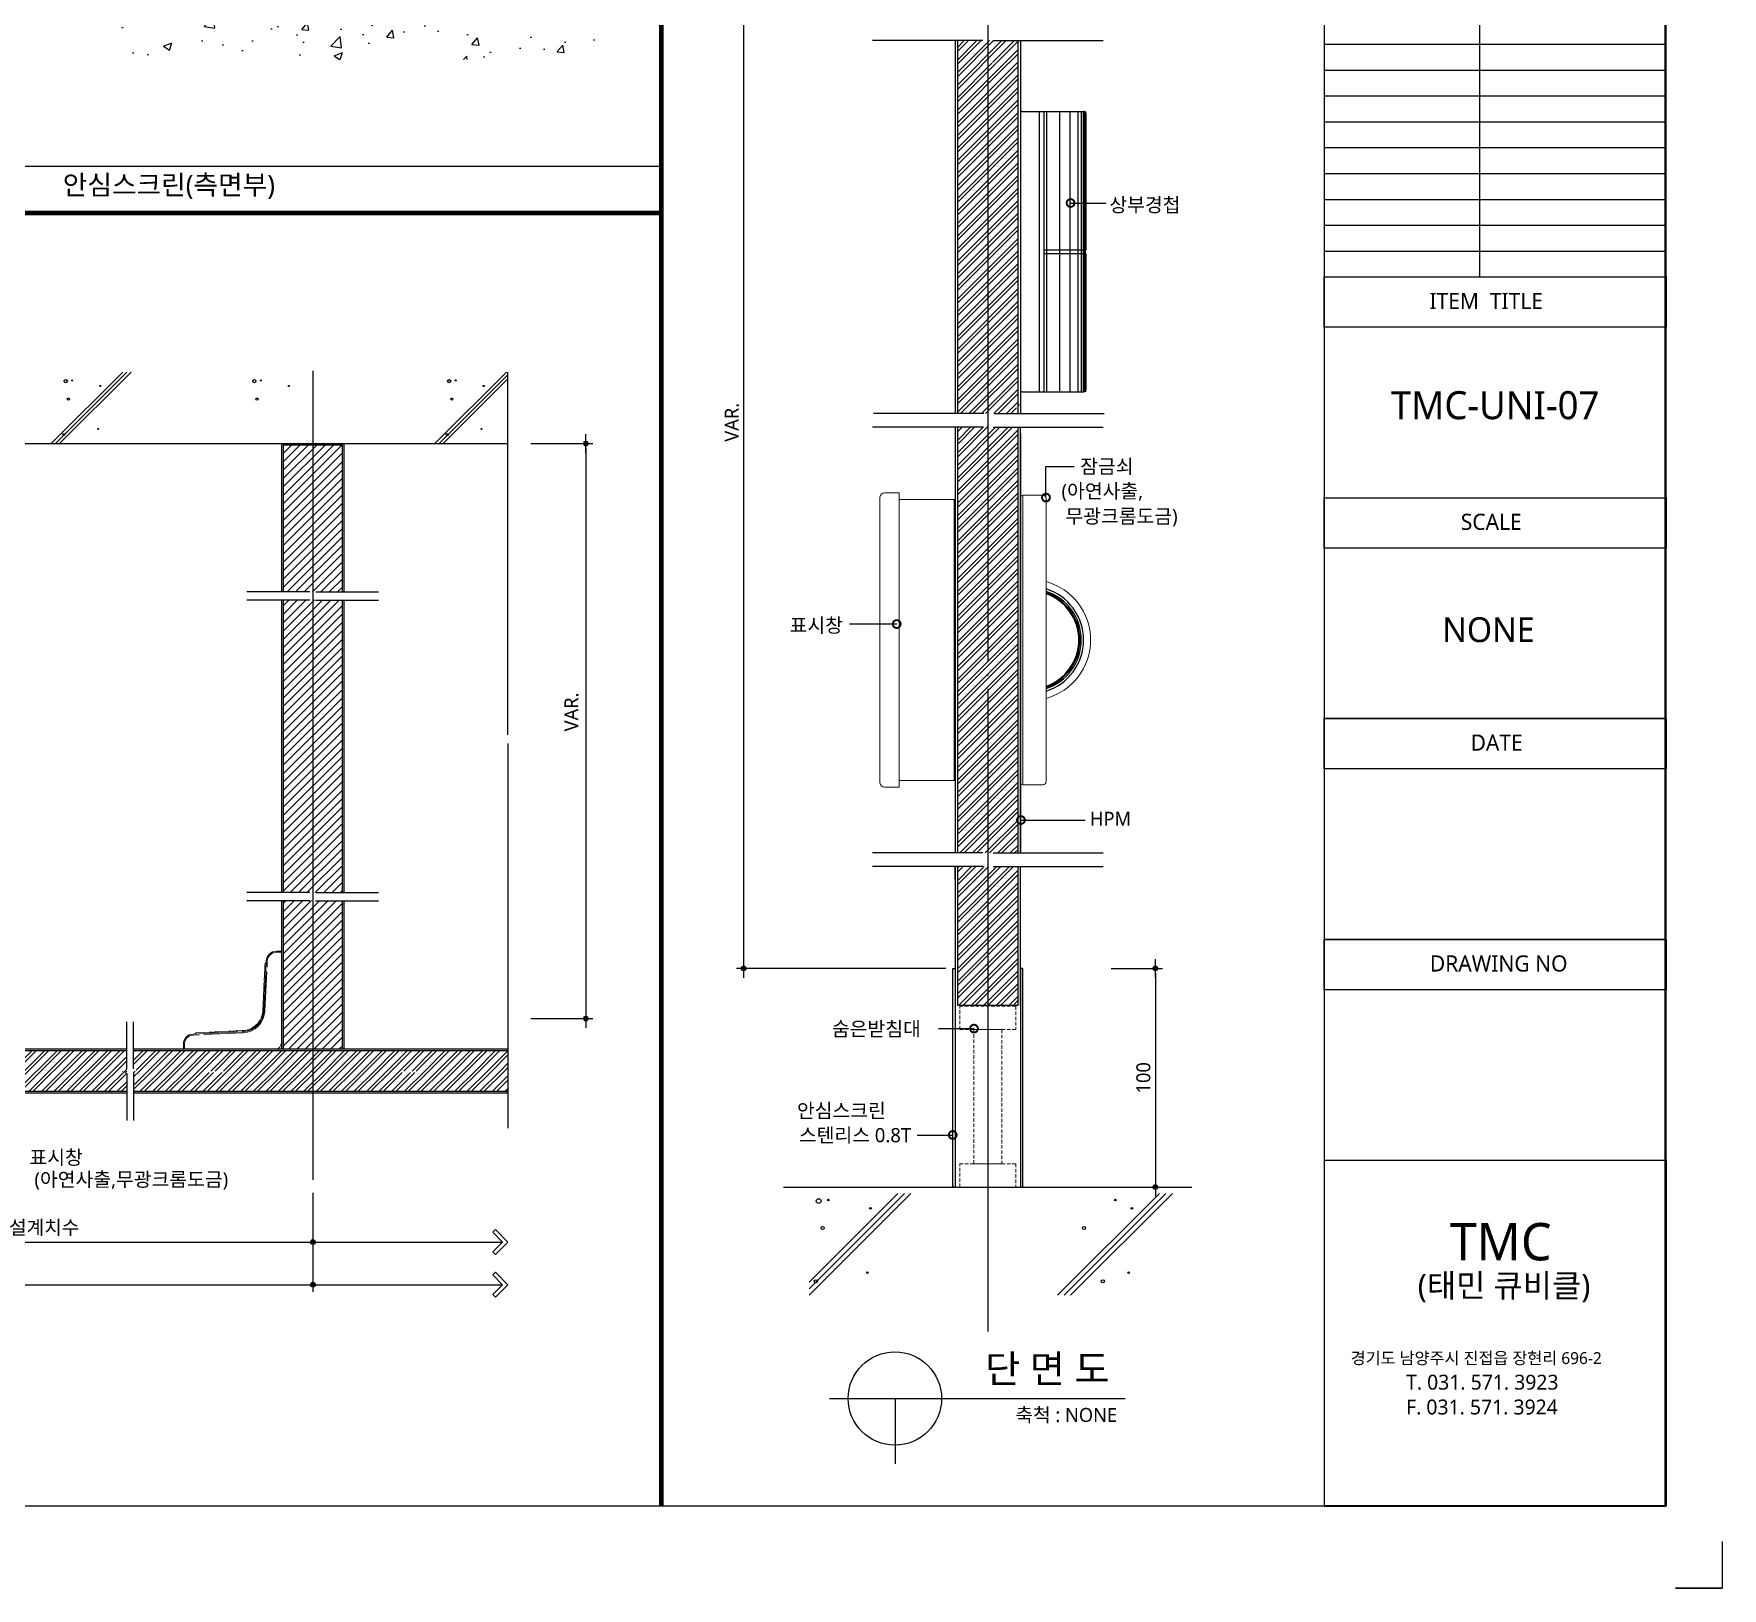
# Model space of a CAD drawing. Extents: x -255 to 8105, y -176 to 5714.
# Drawn here: x 4489 to 8105, y -176 to 3153 of the extents above; entities that cross this region are included whole.
import ezdxf
from ezdxf.enums import TextEntityAlignment as Align

# ---------------------------------------------------------------- set-up
doc = ezdxf.new("R2010")
doc.units = 0
doc.header["$LTSCALE"] = 30
doc.linetypes.add('CEN', pattern=[62, 60, -1, 0, -1])
doc.linetypes.add('HIDDEN', pattern=[0.375, 0.25, -0.125])
doc.layers.get('0').update_dxf_attribs({"linetype": 'CONTINUOUS'})
doc.layers.get('DEFPOINTS').update_dxf_attribs({"linetype": 'CONTINUOUS'})
for name, color, linetype in [('C', 2, 'CONTINUOUS'), ('curior-0Line', 252, 'CONTINUOUS'), ('DIM', 7, 'CONTINUOUS'), ('HAT', 8, 'CONTINUOUS'), ('HID', 9, 'HIDDEN'), ('TIT', 3, 'CONTINUOUS'), ('경첩', 4, 'CONTINUOUS'), ('문자', 3, 'CONTINUOUS'), ('부자재', 4, 'CONTINUOUS'), ('잠금쇠(회전형)', 4, 'CONTINUOUS'), ('중심선', 1, 'CEN'), ('치수', 1, 'CONTINUOUS'), ('판넬', 2, 'CONTINUOUS'), ('해치', 8, 'CONTINUOUS')]:
    doc.layers.add(name, color=color, linetype=linetype)
doc.styles.add('돋움', font='malgun.ttf')
doc.dimstyles.new('10', dxfattribs={"dimscale": 10, "dimtxt": 3, "dimasz": 1, "dimexe": 1.5, "dimexo": 2, "dimgap": 1, "dimtad": 1, "dimdec": 0, "dimlunit": 6, "dimtxsty": '돋움', "dimblk": 'DIMDOT', "dimcen": -1, "dimdle": 1.5, "dimclrt": 3, "dimazin": 3, "dimtfac": 1, "dimtdec": 0, "dimtix": 1, "dimtmove": 2, "dimatfit": 3, "dimldrblk": 'DIMDOT', "dimarcsym": 0})
pattern_1 = [(45, (-222504.132, -190852.349), (-13.4703842, 13.4703842), []), (45, (-222495.151, -190852.349), (-13.4703842, 13.4703842), [])]

# ---------------------------------------------------------------- blocks, each defined once
blk = doc.blocks.new('DIMDOT')
at = {"linetype": 'Continuous'}
blk.add_line((-2, 0), (2, 0), dxfattribs=at)
for radius in [0.5, 0.25]:
    blk.add_circle((0, 0), radius, dxfattribs=at)
blk = doc.blocks.new('*D565')
at = {"layer": 'DEFPOINTS', "color": 0}
for p in [(7967.1, 930), (12721, 930), (12721, 712.8)]:
    blk.add_point(p, dxfattribs=at)
at = {"layer": 'DIM', "color": 0, "lineweight": -2, "ltscale": 10}
for p, q in [((7967.1, 910), (7967.1, 697.8)), ((12721, 910), (12721, 697.8)), ((7977.1, 712.8), (12711, 712.8))]:
    blk.add_line(p, q, dxfattribs=at)
at = {"layer": 'DIM', "color": 0, "lineweight": -2, "xscale": 10, "yscale": 10, "zscale": 10, "rotation": 180}
blk.add_blockref('DIMDOT', (7967.1, 712.8), dxfattribs=at)
at = {"layer": 'DIM', "color": 0, "lineweight": -2, "xscale": 10, "yscale": 10, "zscale": 10}
blk.add_blockref('DIMDOT', (12721, 712.8), dxfattribs=at)
at = {"layer": 'DIM', "color": 3, "insert": (10344, 742.5), "char_height": 30, "attachment_point": 5, "style": '돋움'}
blk.add_mtext('설계치수', dxfattribs=at)
blk = doc.blocks.new('*D566')
at = {"layer": 'DEFPOINTS', "color": 0}
for p in [(11570.1, 930), (12721, 930), (12721, 804.3)]:
    blk.add_point(p, dxfattribs=at)
at = {"layer": 'DIM', "color": 0, "lineweight": -2, "ltscale": 10}
for p, q in [((11570.1, 910), (11570.1, 789.3)), ((12721, 910), (12721, 789.3)), ((11580.1, 804.3), (12711, 804.3))]:
    blk.add_line(p, q, dxfattribs=at)
at = {"layer": 'DIM', "color": 0, "lineweight": -2, "xscale": 10, "yscale": 10, "zscale": 10, "rotation": 180}
blk.add_blockref('DIMDOT', (11570.1, 804.3), dxfattribs=at)
at = {"layer": 'DIM', "color": 0, "lineweight": -2, "xscale": 10, "yscale": 10, "zscale": 10}
blk.add_blockref('DIMDOT', (12721, 804.3), dxfattribs=at)
at = {"layer": 'DIM', "color": 3, "insert": (12145.5, 833.9), "char_height": 30, "attachment_point": 5, "style": '돋움'}
blk.add_mtext('설계치수', dxfattribs=at)
blk = doc.blocks.new('*D568')
at = {"layer": 'DEFPOINTS', "color": 0}
for p in [(13167.8, 2514.2), (13167.8, 1282.8), (13305.6, 1282.8)]:
    blk.add_point(p, dxfattribs=at)
at = {"layer": 'DIM', "color": 0, "lineweight": -2, "ltscale": 10}
for p, q in [((13187.8, 2514.2), (13320.6, 2514.2)), ((13305.6, 2504.2), (13305.6, 1292.8)), ((13187.8, 1282.8), (13320.6, 1282.8))]:
    blk.add_line(p, q, dxfattribs=at)
at = {"layer": 'DIM', "color": 0, "lineweight": -2, "xscale": 10, "yscale": 10, "zscale": 10}
for p, rotation in [((13305.6, 2514.2), 90), ((13305.6, 1282.8), 270)]:
    blk.add_blockref('DIMDOT', p, dxfattribs=dict(at, rotation=rotation))
at = {"layer": 'DIM', "color": 3, "insert": (13274.8, 1939.4), "char_height": 30, "attachment_point": 5, "rotation": 90, "style": '돋움'}
blk.add_mtext('VAR.', dxfattribs=at)
blk = doc.blocks.new('A$C06B31977')
for p, q in [((1.26, 11.06), (1.26, 21.17)), ((1.26, 10.11), (1.26, 0))]:
    blk.add_line(p, q)
blk = doc.blocks.new('A$C13EB2441')
for p, q in [((0.84, 7.37), (0.84, 14.11)), ((0.84, 6.74), (0.84, 0))]:
    blk.add_line(p, q)
blk = doc.blocks.new('*D577')
at = {"layer": 'DEFPOINTS', "color": 0}
for p in [(14096.3, 3729.1), (13643.4, 1390.1), (14096.3, 1390.1)]:
    blk.add_point(p, dxfattribs=at)
at = {"layer": 'DIM', "color": 0, "lineweight": -2, "ltscale": 10}
for p, q in [((14076.3, 3729.1), (13628.4, 3729.1)), ((13643.4, 3719.1), (13643.4, 1400.1)), ((14076.3, 1390.1), (13628.4, 1390.1))]:
    blk.add_line(p, q, dxfattribs=at)
at = {"layer": 'DIM', "color": 0, "lineweight": -2, "xscale": 10, "yscale": 10, "zscale": 10}
for p, rotation in [((13643.4, 3729.1), 90), ((13643.4, 1390.1), 270)]:
    blk.add_blockref('DIMDOT', p, dxfattribs=dict(at, rotation=rotation))
at = {"layer": 'DIM', "color": 3, "insert": (13618.2, 2559.6), "char_height": 30, "attachment_point": 5, "rotation": 90, "style": '돋움'}
blk.add_mtext('VAR.', dxfattribs=at)
blk = doc.blocks.new('_DOTSMALL')
at = {"color": 0, "linetype": 'ByBlock', "const_width": 0.5}
blk.add_lwpolyline([(-0.0625, 0, 1), (0.0625, 0, 1)], format="xyb", close=True, dxfattribs=at)
blk = doc.blocks.new('A$C63EC304E')
at = {"layer": '치수', "color": 1, "xscale": 2.5, "yscale": 2.5, "zscale": 2.5, "rotation": 234.3098741996962}
blk.add_blockref('_DOTSMALL', (0.31, 0.31), dxfattribs=at)
blk = doc.blocks.new('A$C2BC9653E')
at = {"layer": '치수', "xscale": 0.3333333333333333, "yscale": 0.3333333333333333, "zscale": 0.3333333333333333}
blk.add_blockref('A$C63EC304E', (0, 0), dxfattribs=at)
blk = doc.blocks.new('A$C7FC71301')
at = {"layer": '치수', "rotation": 180}
blk.add_blockref('A$C2BC9653E', (0.208, 0.208), dxfattribs=at)
blk = doc.blocks.new('A$C4A20372B')
at = {"layer": '치수'}
blk.add_blockref('A$C7FC71301', (0, 0), dxfattribs=at)
blk = doc.blocks.new('A$C566469F5')
at = {"layer": '치수'}
blk.add_blockref('A$C4A20372B', (0, 0), dxfattribs=at)
blk = doc.blocks.new('A$C7E317CD4')
at = {"layer": '해치', "xscale": 2, "yscale": 2, "zscale": 2}
blk.add_blockref('A$C566469F5', (0, 0), dxfattribs=at)
blk = doc.blocks.new('A$C601D7F27')
at = {"layer": '치수'}
blk.add_blockref('A$C7E317CD4', (0, 0), dxfattribs=at)
blk = doc.blocks.new('A$C38802C08')
at = {"layer": '치수'}
blk.add_blockref('A$C601D7F27', (0, 0), dxfattribs=at)
blk = doc.blocks.new('*D578')
at = {"layer": 'DEFPOINTS', "color": 0}
for p in [(14410.9, 1390.2), (14410.9, 921.9), (14525.3, 921.9)]:
    blk.add_point(p, dxfattribs=at)
at = {"layer": 'DIM', "color": 0, "lineweight": -2, "ltscale": 10}
for p, q in [((14430.9, 1390.2), (14540.3, 1390.2)), ((14525.3, 1380.2), (14525.3, 931.9)), ((14430.9, 921.9), (14540.3, 921.9))]:
    blk.add_line(p, q, dxfattribs=at)
at = {"layer": 'DIM', "color": 0, "lineweight": -2, "xscale": 10, "yscale": 10, "zscale": 10}
for p, rotation in [((14525.3, 1390.2), 90), ((14525.3, 921.9), 270)]:
    blk.add_blockref('DIMDOT', p, dxfattribs=dict(at, rotation=rotation))
at = {"layer": 'DIM', "color": 3, "insert": (14499.7, 1156), "char_height": 30, "attachment_point": 5, "rotation": 90, "style": '돋움'}
blk.add_mtext('100', dxfattribs=at)
blk = doc.blocks.new('UNI-07', base_point=(7634, 239))
at = {"layer": 'HAT'}
h = blk.add_hatch(dxfattribs=at)
h.set_pattern_fill('ANSI32', color=256, scale=2, style=0)
h.set_pattern_definition([(45, (-57131.298, -12170.398), (-13.470384, 13.470384), []), (45, (-57122.318, -12170.398), (-13.470384, 13.470384), [])])
edge = h.paths.add_edge_path()
edge.add_line((14231.3, 3328.4), (14171.9, 3328.4))
edge.add_arc((14169.8, 3328.4), 2.08, -54.3099, 0, ccw=False)
edge.add_arc((14169.8, 3328.4), 2.08, 125.6901, 305.6901, ccw=False)
edge.add_arc((14169.8, 3328.4), 2.08, 0, 125.6901, ccw=False)
edge.add_line((14171.9, 3328.4), (14231.3, 3328.4))
edge.add_line((14231.3, 3328.4), (14231.3, 3377.1))
edge.add_line((14231.3, 3377.1), (14221, 3377.1))
edge.add_spline(control_points=[(14218.2, 3369.3), (14219.1, 3371.9), (14220.1, 3374.6), (14221, 3377.1)], knot_values=[0, 0, 0, 0, 0.152076, 0.152076, 0.152076, 0.152076], degree=3, periodic=0)
edge.add_line((14221, 3377.1), (14166.3, 3377.1))
edge.add_line((14166.3, 3377.1), (14166.3, 2578.6))
edge.add_line((14166.3, 2578.6), (14223, 2578.6))
edge.add_spline(control_points=[(14223, 2578.6), (14226.2, 2587.3), (14229.2, 2595.2), (14231.3, 2599)], knot_values=[0.152076, 0.152076, 0.152076, 0.152076, 0.673721, 0.673721, 0.673721, 0.673721], degree=3, periodic=0)
edge.add_spline(control_points=[(14233.7, 2578.6), (14234.2, 2588.6), (14235.3, 2603.9), (14232.4, 2601), (14231.3, 2599)], knot_values=[0.673721, 0.673721, 0.673721, 0.673721, 1.332503, 1.60798, 1.60798, 1.60798, 1.60798], degree=3, periodic=0)
edge.add_line((14231.3, 2599), (14231.3, 3328.4))
h.paths.add_polyline_path([(14166.3, 3377.1), (14101.3, 3377.1), (14101.3, 2578.6), (14166.3, 2578.6)])
h = blk.add_hatch(dxfattribs=at)
h.set_pattern_fill('ANSI32', color=256, scale=2, style=0)
h.set_pattern_definition([(45, (-686.345, -7000), (-13.470384, 13.470384), []), (45, (-677.364, -7000), (-13.470384, 13.470384), [])])
h.paths.add_polyline_path([(14231.3, 2549.6), (14177.9, 2549.6), (14166.3, 2549.6), (14166.3, 1637.5), (14231.3, 1637.5)])
h.paths.add_polyline_path([(14155.7, 2549.6), (14101.3, 2549.6), (14101.3, 1637.5), (14166.3, 1637.5), (14166.3, 2549.6)])
h.paths.add_polyline_path([(14231.3, 1608.5), (14177.9, 1608.5), (14166.3, 1608.5), (14166.3, 1311.7), (14231.3, 1311.7)])
h.paths.add_polyline_path([(14155.7, 1608.5), (14101.3, 1608.5), (14101.3, 1311.7), (14166.3, 1311.7), (14166.3, 1608.5)])
h = blk.add_hatch(dxfattribs=at)
h.set_pattern_fill('ANSI32', color=256, scale=2, style=0)
h.set_pattern_definition([(45, (11927.938, 1170.477), (-13.4704, 13.4704), []), (45, (11936.918, 1170.477), (-13.4704, 13.4704), [])])
h.paths.add_polyline_path([(12322.4, 1213.8), (11573.4, 1213.8), (11573.4, 1167.1), (11533.4, 1167.1), (11533.4, 1127.1), (12322.4, 1127.1)])
h = blk.add_hatch(dxfattribs=at)
h.set_pattern_fill('ANSI32', color=256, scale=2, style=0)
h.set_pattern_definition(pattern_1)
h.paths.add_polyline_path([(13138.7, 1170.5), (13138.7, 1213.8), (12948.9, 1213.8), (12948.9, 1170.5)])
h.paths.add_polyline_path([(12948.9, 1213.8), (12907.4, 1213.8), (12907.4, 1170.5), (12948.9, 1170.5)])
h.paths.add_polyline_path([(12907.4, 1170.5), (12907.4, 1213.8), (12721, 1213.8), (12721, 1170.5)])
h.paths.add_polyline_path([(12534.6, 1213.8), (12534.6, 1170.5), (12721, 1170.5), (12721, 1213.8)])
h.paths.add_polyline_path([(12534.6, 1213.8), (12493.1, 1213.8), (12493.1, 1170.5), (12534.6, 1170.5)])
edge = h.paths.add_edge_path()
edge.add_line((12337.1, 1213.8), (12337.1, 1175))
edge.add_spline(control_points=[(12337.1, 1175), (12341.9, 1173), (12345.2, 1171.3), (12344.9, 1170.5)], knot_values=[3.353086, 3.353086, 3.353086, 3.353086, 4.456955, 4.456955, 4.456955, 4.456955], degree=3, periodic=0)
edge.add_line((12344.9, 1170.5), (12493.1, 1170.5))
edge.add_line((12493.1, 1170.5), (12493.1, 1213.8))
edge.add_line((12493.1, 1213.8), (12337.1, 1213.8))
h = blk.add_hatch(dxfattribs=at)
h.set_pattern_fill('ANSI32', color=256, scale=2, style=0)
h.set_pattern_definition(pattern_1)
edge = h.paths.add_edge_path()
edge.add_line((12721, 1170.5), (12534.6, 1170.5))
edge.add_line((12534.6, 1170.5), (12534.6, 1167))
edge.add_line((12534.6, 1167), (12493.1, 1167))
edge.add_line((12493.1, 1167), (12493.1, 1170.5))
edge.add_line((12493.1, 1170.5), (12345, 1170.5))
edge.add_spline(control_points=[(12344.9, 1170.5), (12344.8, 1170.3), (12343.3, 1169.4), (12334.3, 1170.3), (12330.2, 1170.3)], knot_values=[1.84627, 1.84627, 1.84627, 1.84627, 2.110343, 3.353086, 3.353086, 3.353086, 3.353086], degree=3, periodic=0)
edge.add_spline(control_points=[(12330.3, 1170.5), (12330.2, 1170.3), (12328.3, 1169.1), (12305.2, 1172), (12316.7, 1167.5), (12322.4, 1165.4)], knot_values=[0.228113, 0.228113, 0.228113, 0.228113, 0.492187, 2.157402, 3.353086, 3.353086, 3.353086, 3.353086], degree=3, periodic=0)
edge.add_spline(control_points=[(12327.3, 1169.9), (12327.3, 1169.1), (12331.8, 1167.4), (12337.1, 1165.4)], knot_values=[0.228113, 0.228113, 0.228113, 0.228113, 1.327347, 1.327347, 1.327347, 1.327347], degree=3, periodic=0)
edge.add_spline(control_points=[(12340.4, 1164.2), (12339.3, 1164.6), (12338.2, 1165), (12337.1, 1165.4)], knot_values=[0, 0, 0, 0, 0.228113, 0.228113, 0.228113, 0.228113], degree=3, periodic=0)
edge.add_line((12337.1, 1165.4), (12337.1, 1127.1))
edge.add_line((12337.1, 1127.1), (12721, 1127.1))
edge.add_line((12721, 1127.1), (12721, 1170.5))
h.paths.add_polyline_path([(13138.7, 1170.5), (12948.9, 1170.5), (12948.9, 1167), (12907.4, 1167), (12907.4, 1170.5), (12721, 1170.5), (12721, 1127.1), (13138.7, 1127.1)])
at = {"layer": '해치'}
h = blk.add_hatch(dxfattribs=at)
h.set_pattern_fill('AR-CONC', color=256, style=0)
h.set_pattern_definition([(50, (10851.82, 1902.99), (182.185, -15.939), [19.05, -209.55]), (355, (10851.82, 1902.99), (-35.243, 191.057), [15.24, -167.64]), (100.451, (10867, 1901.66), (146.943, 175.117), [16.19, -178.09]), (46.184, (10851.82, 1953.79), (271.079, -42.042), [28.575, -314.325]), (96.636, (10874.4, 1950.28), (237.404, 247.426), [24.285, -267.135]), (351.184, (10851.82, 1953.8), (237.405, 247.425), [22.86, -251.46]), (21, (10877.22, 1941.09), (151.615, -102.2655), [19.05, -209.55]), (326, (10877.22, 1941.09), (61.802, 184.188), [15.24, -167.64]), (71.4514, (10889.86, 1932.57), (213.416, 81.923), [16.19, -178.09]), (37.5, (10851.82, 1902.99), (3.0886, 84.555), [0, -165.608, 0, -170.18, 0, -168.275]), (7.5, (10851.82, 1902.99), (66.8197, 100.1806), [0, -97.028, 0, -161.798, 0, -64.135]), (327.5, (10795.18, 1902.99), (135.5906, -5.7287), [0, -63.5, 0, -198.12, 0, -262.89]), (317.5, (10769.78, 1902.99), (148.129, 25.4265), [0, -82.55, 0, -131.572, 0, -186.69])])
h.paths.add_polyline_path([(13331.4, 3336.7), (13331.4, 3439.7), (12281.2, 3439.7), (12281.2, 3336.7)])
h = blk.add_hatch(dxfattribs=at)
h.set_pattern_fill('ANSI31', color=256, scale=4, style=0)
h.set_pattern_definition([(45, (-263589.425, -55933.613), (-8.9802561, 8.9802561), [])])
edge = h.paths.add_edge_path()
edge.add_line((12721, 2510.8), (12658.5, 2510.8))
edge.add_line((12658.5, 2510.8), (12657.6, 2509.9))
edge.add_line((12657.6, 2509.9), (12657.6, 2409.5))
edge.add_line((12657.6, 2409.5), (12700.5, 2409.5))
edge.add_line((12700.5, 2409.5), (12700.5, 2368))
edge.add_line((12700.5, 2368), (12657.6, 2368))
edge.add_line((12657.6, 2368), (12657.6, 2196.3))
edge.add_line((12657.6, 2196.3), (12714.2, 2196.3))
edge.add_spline(control_points=[(12714.2, 2196.3), (12717, 2203.9), (12723, 2219.3), (12719.1, 2188.4), (12720.7, 2185.9), (12721, 2185.9)], knot_values=[0.456227, 0.456227, 0.456227, 0.456227, 2.847595, 6.178025, 6.737145, 6.737145, 6.737145, 6.737145], degree=3, periodic=0)
edge.add_spline(control_points=[(12720.7, 2186.1), (12720.8, 2189.1), (12720.8, 2191.8), (12720.2, 2192.2), (12720.1, 2192.2)], knot_values=[0.891967, 0.891967, 0.891967, 0.891967, 1.280656, 1.337888, 1.337888, 1.337888, 1.337888], degree=3, periodic=0)
edge.add_line((12721, 2185.9), (12721, 2510.8))
edge = h.paths.add_edge_path()
edge.add_line((12784.3, 2510.8), (12721, 2510.8))
edge.add_line((12721, 2510.8), (12721, 2185.9))
edge.add_spline(control_points=[(12721, 2185.9), (12722.1, 2185.6), (12724.3, 2190), (12727, 2196.3)], knot_values=[6.737145, 6.737145, 6.737145, 6.737145, 8.913909, 8.913909, 8.913909, 8.913909], degree=3, periodic=0)
edge.add_spline(control_points=[(12727, 2196.3), (12729.1, 2201.1), (12731.4, 2207.1), (12733.7, 2213)], knot_values=[8.913909, 8.913909, 8.913909, 8.913909, 10.573873, 10.573873, 10.573873, 10.573873], degree=3, periodic=0)
edge.add_line((12727, 2196.3), (12784.3, 2196.3))
edge.add_line((12784.3, 2196.3), (12784.3, 2368))
edge.add_line((12784.3, 2368), (12741.5, 2368))
edge.add_line((12741.5, 2368), (12741.5, 2409.5))
edge.add_line((12741.5, 2409.5), (12784.3, 2409.5))
edge.add_line((12784.3, 2409.5), (12784.3, 2510.8))
h.paths.add_polyline_path([(12784.3, 2409.5), (12741.5, 2409.5), (12741.5, 2368), (12784.3, 2368)], flags=16)
h.paths.add_polyline_path([(12700.5, 2409.5), (12657.6, 2409.5), (12657.6, 2368), (12700.5, 2368)], flags=16)
h = blk.add_hatch(dxfattribs=at)
h.set_pattern_fill('ANSI31', color=256, scale=4, style=0)
h.set_pattern_definition([(45, (12720.98, 1865.836), (-8.98026, 8.98026), [])])
h.paths.add_polyline_path([(12784.3, 2179.2), (12657.6, 2179.2), (12657.6, 1552.5), (12784.3, 1552.5)])
h = blk.add_hatch(dxfattribs=at)
h.set_pattern_fill('ANSI31', color=256, scale=4, style=0)
h.set_pattern_definition([(45, (10420.837, 1820.098), (-8.980256, 8.980256), [])])
h.paths.add_polyline_path([(12784.3, 1535.4), (12727, 1535.4), (12721, 1535.4), (12721, 1217.1), (12784.3, 1217.1)])
h.paths.add_polyline_path([(12714.3, 1535.4), (12657.6, 1535.4), (12657.6, 1217.1), (12721, 1217.1), (12721, 1535.4)])
at = {"color": 8}
blk.add_line((12081.9, 3108), (13467.1, 3108), dxfattribs=at)
for p, q in [((13138.7, 1890.5), (13138.7, 2667.3)), ((7967.1, 2514.2), (13138.7, 2514.2)), ((12714.3, 2196.3), (12579.5, 2196.3)), ((12727, 2196.3), (12861.8, 2196.3)), ((13138.7, 1871.5), (13138.7, 1048.2)), ((12714.3, 1552.5), (12579.5, 1552.5)), ((12727, 1552.5), (12861.8, 1552.5)), ((13729.1, 921.9), (14603.4, 921.9))]:
    blk.add_line(p, q)
at = {"color": 2}
for p, q in [((14101.3, 1311.7), (14231.3, 1311.7)), ((15739.3, 163), (15739.3, 63)), ((15739.3, 163), (15739.3, 63)), ((15739.3, 163), (15739.3, 63)), ((15739.3, 163), (15739.3, 63)), ((15739.3, 163), (15739.3, 63)), ((15739.3, 163), (15739.3, 63)), ((15739.3, 163), (15739.3, 63)), ((15739.3, 63), (15639.3, 63)), ((15739.3, 63), (15639.3, 63)), ((15739.3, 63), (15639.3, 63)), ((15639.3, 63), (15739.3, 63)), ((15639.3, 63), (15739.3, 63)), ((15639.3, 63), (15739.3, 63)), ((15739.3, 63), (15739.3, 63)), ((15739.3, 63), (15739.3, 63))]:
    blk.add_line(p, q, dxfattribs=at)
for points in [[(7634.4, 5777.2), (14886.8, 5777.2), (14886.8, 238.8), (7634.4, 238.8)], [(7634.4, 5777.2), (14886.8, 5777.2), (14886.8, 238.8), (7634.4, 238.8)], [(7634.4, 5777.2), (15616.4, 5777.2), (15616.4, 238.8), (7634.4, 238.8)], [(14091.3, 1390.1), (14096.3, 1390.1), (14096.3, 921.9), (14091.3, 921.9)], [(14241.3, 1390.1), (14236.3, 1390.1), (14236.3, 921.9), (14241.3, 921.9)]]:
    blk.add_lwpolyline(points, close=True, dxfattribs=at)
at = {"color": 8, "const_width": 10}
for points in [[(13467.1, 238.8), (13467.1, 5777.2)], [(7682.6, 3008), (13467.1, 3008)]]:
    blk.add_lwpolyline(points, dxfattribs=at)
at = {"layer": 'C'}
for p, q in [((14101.3, 3377.1), (14101.3, 2578.6)), ((14231.3, 2578.6), (14231.3, 3377.1)), ((14101.3, 2549.6), (14101.3, 1637.5)), ((14231.3, 1637.5), (14231.3, 2549.6)), ((14101.3, 1608.5), (14101.3, 1311.7)), ((14231.3, 1311.7), (14231.3, 1608.5)), ((12322.4, 1213.8), (11932.2, 1213.8)), ((13138.7, 1213.8), (12337.1, 1213.8)), ((11932.2, 1127.1), (12322.4, 1127.1)), ((12337.1, 1127.1), (13138.7, 1127.1))]:
    blk.add_line(p, q, dxfattribs=at)
at = {"layer": 'curior-0Line'}
for p, q in [((14886.8, 5777.2), (14886.8, 239.6)), ((15219.4, 3424.7), (15219.4, 2871)), ((14887.1, 3369.3), (15619.2, 3369.3)), ((14887.1, 3314), (15619.2, 3314)), ((14887.1, 3258.6), (15619.2, 3258.6)), ((14887.1, 3203.2), (15619.2, 3203.2)), ((14887.1, 3147.8), (15619.2, 3147.8)), ((14887.1, 3092.5), (15619.2, 3092.5)), ((14887.1, 3037.1), (15619.2, 3037.1)), ((14887.1, 2981.7), (15619.2, 2981.7)), ((14887.1, 2926.3), (15619.2, 2926.3)), ((14887.1, 2871), (15619.2, 2871))]:
    blk.add_line(p, q, dxfattribs=at)
for points in [[(15619.2, 5777.2), (14886.8, 5777.2), (14886.8, 238.8), (15619.2, 238.8)], [(14887.1, 2871), (15619.2, 2871), (15619.2, 2763.2), (14887.1, 2763.2)], [(14887.1, 2398.1), (15619.2, 2398.1), (15619.2, 2290.3), (14887.1, 2290.3)], [(14887.1, 1452.2), (15619.2, 1452.2), (15619.2, 1925.1), (14887.1, 1925.1)], [(14887.1, 1925.1), (15619.2, 1925.1), (15619.2, 1817.4), (14887.1, 1817.4)], [(14887.1, 979.3), (15619.2, 979.3), (15619.2, 1452.2), (14887.1, 1452.2)], [(14887.1, 1452.2), (15619.2, 1452.2), (15619.2, 1344.5), (14887.1, 1344.5)], [(15619.2, 239.6), (14887.4, 239.6), (14887.4, 979.3), (15619.2, 979.3)]]:
    blk.add_lwpolyline(points, close=True, dxfattribs=at)
at = {"layer": 'DIM', "ltscale": 10}
for p, q in [((12721, 804.3), (13127.3, 804.3)), ((13106.2, 825.3), (13111.9, 831)), ((13127.3, 804.3), (13106.2, 825.3)), ((13127.3, 804.3), (13106.2, 783.2)), ((13138.7, 804.3), (13111.9, 831)), ((13138.7, 804.3), (13111.9, 777.5)), ((13106.2, 783.2), (13111.9, 777.5)), ((13106.2, 733.9), (13111.9, 739.6)), ((13127.3, 712.8), (13106.2, 733.9)), ((13138.7, 712.8), (13111.9, 739.6)), ((12721, 712.8), (13127.3, 712.8)), ((13127.3, 712.8), (13106.2, 691.7)), ((13106.2, 691.7), (13111.9, 686)), ((13138.7, 712.8), (13111.9, 686))]:
    blk.add_line(p, q, dxfattribs=at)
at = {"layer": 'HAT'}
for radius, start, end in [(114.6, 287.404, 72.596), (109.6, 288.2251, 71.7749), (106.6, 288.7568, 71.2432), (104.6, 289.1292, 70.8708)]:
    blk.add_arc((14257, 2093.5), radius, start, end, dxfattribs=at)
at = {"layer": 'HID', "lineweight": 15}
for points in [[(14106.3, 1309.3), (14226.3, 1309.3), (14226.3, 1259.3), (14106.3, 1259.3)], [(14136.3, 1259.3), (14196.3, 1259.3), (14196.3, 971.9), (14136.3, 971.9)], [(14106.3, 971.9), (14226.3, 971.9), (14226.3, 921.9), (14106.3, 921.9)]]:
    blk.add_lwpolyline(points, close=True, dxfattribs=at)
at = {"layer": 'TIT', "color": 7}
for p, q in [((13827.5, 469.2), (14460.3, 469.2)), ((13967.9, 469.2), (13967.9, 329.2))]:
    blk.add_line(p, q, dxfattribs=at)
blk.add_circle((13967.5, 469.2), 100, dxfattribs=at)
at = {"layer": '경첩', "color": 4, "linetype": 'Continuous', "lineweight": 15}
for p, q in [((12643, 1424.8), (12643, 1427.1)), ((12653.6, 1427.1), (12643, 1427.1)), ((12643, 1424.8), (12653.6, 1424.8)), ((12653.6, 1424.8), (12653.6, 1427.1)), ((12653.6, 1404.7), (12653.6, 1424.8)), ((12620, 1382.9), (12616, 1299.2)), ((12618.3, 1396.1), (12617.1, 1370.8)), ((12618.3, 1396.1), (12620.5, 1393.8)), ((12618.4, 1299.1), (12622.3, 1382.8)), ((12619.3, 1401.6), (12620.8, 1400.1)), ((12621.1, 1406.2), (12620, 1382.9)), ((12622.8, 1392.6), (12623.4, 1406.1)), ((12653.6, 1401.5), (12653.6, 1403.8)), ((12653.6, 1401.5), (12653.6, 1231.1)), ((12616.2, 1351.9), (12614.9, 1325.2)), ((12616.2, 1351.9), (12618.4, 1349.7)), ((12616.6, 1361.4), (12616.3, 1355.1)), ((12616.3, 1355.1), (12618.6, 1352.9)), ((12616.6, 1361.4), (12618.9, 1359.2)), ((12616.8, 1364.5), (12619, 1362.3)), ((12617.1, 1370.8), (12619.3, 1368.6)), ((12614, 1305.3), (12613.7, 1299.3)), ((12614.2, 1309.4), (12614, 1306.2)), ((12614, 1306.2), (12616.3, 1304)), ((12614, 1306.2), (12614, 1305.3)), ((12614, 1305.3), (12616.2, 1303.1)), ((12614.6, 1318.9), (12614.2, 1310.3)), ((12614.2, 1310.3), (12616.5, 1308.1)), ((12614.2, 1310.3), (12614.2, 1309.4)), ((12614.2, 1309.4), (12616.4, 1307.2)), ((12614.6, 1318.9), (12616.9, 1316.7)), ((12614.9, 1325.1), (12614.7, 1321.1)), ((12614.7, 1321.1), (12617, 1318.9)), ((12614.9, 1325.2), (12617.2, 1322.9)), ((12614.9, 1325.1), (12617.2, 1322.8)), ((12604.6, 1274.4), (12606.3, 1272.7)), ((12606, 1276.3), (12607.7, 1274.6)), ((12608.5, 1280.4), (12610.2, 1278.7)), ((12609.6, 1282.6), (12611.4, 1280.9)), ((12611.2, 1286.4), (12613, 1284.6)), ((12612.6, 1291.3), (12614.5, 1289.3)), ((12614.5, 1289.3), (12612.6, 1291.2)), ((12613.3, 1294.7), (12615.3, 1292.7)), ((12613.5, 1296.8), (12615.6, 1294.7)), ((12487.9, 1250.8), (12464.5, 1249.7)), ((12464.7, 1247.4), (12478.2, 1248)), ((12469.2, 1251.5), (12470, 1252.3)), ((12469.2, 1251.5), (12470.7, 1250)), ((12499.9, 1253.7), (12470, 1252.3)), ((12571.6, 1254.7), (12487.9, 1250.8)), ((12488, 1248.5), (12571.7, 1252.4)), ((12499.9, 1253.7), (12502.2, 1251.5)), ((12506.2, 1254), (12508.5, 1251.8)), ((12509.4, 1254.1), (12511.6, 1251.9)), ((12540.9, 1255.6), (12515.7, 1254.4)), ((12515.7, 1254.4), (12517.9, 1252.2)), ((12540.9, 1255.6), (12543.1, 1253.4)), ((12547.2, 1255.9), (12549.4, 1253.7)), ((12550.4, 1256.1), (12552.6, 1253.8)), ((12569.3, 1257), (12556.7, 1256.4)), ((12556.7, 1256.4), (12558.9, 1254.1)), ((12571.5, 1257.1), (12569.3, 1257)), ((12569.3, 1257), (12571.5, 1254.7)), ((12580.9, 1258.5), (12582.8, 1256.6)), ((12585.9, 1260.2), (12587.6, 1258.4)), ((12588.2, 1261.2), (12589.9, 1259.4)), ((12592.5, 1263.5), (12594.2, 1261.8)), ((12594.5, 1264.8), (12596.1, 1263.1)), ((12446, 1227.8), (12443.6, 1227.8)), ((12443.6, 1227.8), (12443.6, 1217.1)), ((12443.6, 1217.1), (12446, 1217.1)), ((12446, 1217.1), (12446, 1227.8)), ((12446, 1217.1), (12466, 1217.1)), ((12467, 1217.1), (12469.3, 1217.1)), ((12639.6, 1217.1), (12469.3, 1217.1))]:
    blk.add_line(p, q, dxfattribs=at)
at = {"layer": '경첩', "color": 4, "linetype": 'Continuous', "lineweight": 15, "flags": 128}
for points in [[(12618.5, 1400.8), (12618.5, 1399.8), (12618.4, 1398.7), (12618.3, 1397.4), (12618.3, 1396.1)], [(12618.5, 1400.8), (12618.7, 1401), (12618.8, 1401.2), (12619, 1401.3), (12619.1, 1401.4), (12619.2, 1401.5), (12619.3, 1401.6), (12619.3, 1401.6), (12619.3, 1401.6)], [(12620, 1382.9), (12620, 1382.9), (12620.2, 1382.9), (12620.4, 1382.9), (12620.7, 1382.9), (12621, 1382.9), (12621.4, 1382.8), (12621.9, 1382.8), (12622.3, 1382.8)], [(12623.4, 1406.1), (12623, 1406.2), (12622.5, 1406.2), (12622.1, 1406.2), (12621.8, 1406.2), (12621.5, 1406.2), (12621.3, 1406.2), (12621.1, 1406.2), (12621.1, 1406.2)], [(12617.1, 1370.8), (12617, 1369.6), (12617, 1368.4), (12616.9, 1367.3), (12616.9, 1366.4), (12616.8, 1365.6), (12616.8, 1365), (12616.8, 1364.7), (12616.8, 1364.5)], [(12614.7, 1321.1), (12614.7, 1320.4), (12614.7, 1319.7), (12614.6, 1318.9)], [(12614.9, 1325.2), (12614.9, 1325.1), (12614.9, 1325.1)], [(12612.6, 1291.3), (12612.6, 1291.3), (12612.6, 1291.3)], [(12613.5, 1296.8), (12613.3, 1295.3), (12613.3, 1294.7)], [(12616, 1299.2), (12616.1, 1299.2), (12616.2, 1299.2), (12616.4, 1299.1), (12616.7, 1299.1), (12617.1, 1299.1), (12617.5, 1299.1), (12617.9, 1299.1), (12618.4, 1299.1)], [(12464.7, 1247.4), (12464.6, 1247.8), (12464.6, 1248.3), (12464.6, 1248.7), (12464.6, 1249), (12464.6, 1249.3), (12464.6, 1249.5), (12464.5, 1249.7), (12464.5, 1249.7)], [(12487.9, 1250.8), (12487.9, 1250.8), (12487.9, 1250.6), (12487.9, 1250.4), (12487.9, 1250.1), (12487.9, 1249.8), (12487.9, 1249.4), (12488, 1248.9), (12488, 1248.5)], [(12506.2, 1254), (12506.1, 1254), (12505.8, 1254), (12505.2, 1253.9), (12504.4, 1253.9), (12503.4, 1253.9), (12502.4, 1253.8), (12501.2, 1253.8), (12499.9, 1253.7)], [(12515.7, 1254.4), (12514.6, 1254.4), (12513.5, 1254.3), (12512.6, 1254.3), (12511.7, 1254.3), (12510.9, 1254.2), (12510.2, 1254.2), (12509.8, 1254.2), (12509.5, 1254.2), (12509.4, 1254.1)], [(12547.2, 1255.9), (12547.1, 1255.9), (12546.7, 1255.9), (12546.2, 1255.9), (12545.4, 1255.8), (12544.4, 1255.8), (12543.3, 1255.7), (12542.1, 1255.7), (12540.9, 1255.6)], [(12556.7, 1256.4), (12555.4, 1256.3), (12554.3, 1256.3), (12553.2, 1256.2), (12552.2, 1256.2), (12551.4, 1256.1), (12550.8, 1256.1), (12550.5, 1256.1), (12550.4, 1256.1)], [(12571.6, 1254.7), (12571.6, 1254.7), (12571.6, 1254.6), (12571.6, 1254.3), (12571.7, 1254.1), (12571.7, 1253.7), (12571.7, 1253.3), (12571.7, 1252.9), (12571.7, 1252.4)]]:
    blk.add_lwpolyline(points, dxfattribs=at)
at = {"layer": '경첩', "color": 4, "linetype": 'Continuous', "lineweight": 15}
for centre, radius, start, end in [((12643, 1405.2), 21.9, 90, 177.3017), ((12643, 1405.2), 19.6, 90, 177.3017), ((12569.4, 1301.4), 46.7, 272.6983, 357.3017), ((12569.4, 1301.4), 49, 272.6983, 357.3017), ((12569.4, 1301.4), 44.3, 304.3849, 322.5608), ((12569.4, 1301.4), 44.3, 322.5612, 325.6145), ((12569.4, 1301.4), 44.3, 325.6151, 331.8264), ((12569.4, 1301.4), 44.3, 335.0052, 340.234), ((12569.4, 1301.4), 44.3, 340.234, 346.7569), ((12569.4, 1301.4), 44.3, 346.8377, 351.3944), ((12569.4, 1301.4), 44.3, 354.0912, 357.3017), ((12465.6, 1227.8), 21.9, 92.6983, 180), ((12465.6, 1227.8), 19.6, 92.6983, 180), ((12569.4, 1301.4), 44.3, 272.6983, 285), ((12569.4, 1301.4), 44.3, 284.9998, 291.7506), ((12569.4, 1301.4), 44.3, 294.9948, 301.2998), ((12569.4, 1301.3), 44.3, 301.2991, 304.3858), ((12639.6, 1231.1), 14, 270, 0)]:
    blk.add_arc(centre, radius, start, end, dxfattribs=at)
at = {"layer": '부자재'}
for p, q in [((14236.3, 3221.2), (14236.3, 2629.2)), ((14240.3, 3225.2), (14372.3, 3225.2)), ((14276.3, 3225.2), (14276.3, 2625.2)), ((14286.3, 3225.2), (14286.3, 2625.2)), ((14376.3, 3221.2), (14376.3, 2929.2)), ((14286.3, 2929.2), (14376.3, 2929.2)), ((14375, 2929.2), (14375, 2921.2)), ((14286.3, 2921.2), (14376.3, 2921.2)), ((14376.3, 2921.2), (14376.3, 2629.2)), ((14240.3, 2625.2), (14372.3, 2625.2))]:
    blk.add_line(p, q, dxfattribs=at)
for centre, start, end in [((14240.3, 3221.2), 90, 180), ((14372.3, 3221.2), 0, 90), ((14240.3, 2629.2), 180, 270), ((14372.3, 2629.2), 270, 0)]:
    blk.add_arc(centre, 4, start, end, dxfattribs=at)
at = {"layer": '잠금쇠(회전형)', "linetype": 'Continuous', "lineweight": 15}
for p, q in [((13935.4, 2399.5), (13935.4, 1787.6)), ((13945.3, 2408.5), (13976.3, 2408.5)), ((13976.3, 2408.5), (13976.3, 1778.5)), ((14094.3, 2394.3), (13976.3, 2394.3)), ((14094.3, 2394.3), (14094.3, 1792.8)), ((14096.3, 1795.6), (14096.3, 2391.5)), ((14236.3, 2398.5), (14236.3, 1783.5)), ((14241.3, 2403.5), (14284.3, 2403.5)), ((14241.3, 1783.5), (14241.3, 2403.5)), ((14291.3, 2396.5), (14291.3, 1790.5)), ((14350.1, 1977.1), (14350.1, 1977.1)), ((13976.3, 1778.5), (13945.3, 1778.5)), ((14094.3, 1792.8), (13976.3, 1792.8)), ((14284.3, 1783.5), (14241.3, 1783.5))]:
    blk.add_line(p, q, dxfattribs=at)
for centre, radius, start, end in [((13945.3, 2398.5), 10, 90, 174.5584), ((14093.3, 2391.5), 3, 0, 69.2996), ((14241.3, 2398.5), 5, 90, 180), ((14284.3, 2396.5), 7, 0, 90), ((14257, 2093.5), 129.6, 285.3368, 74.6632), ((13945.3, 1788.5), 10, 185.4416, 270), ((14093.3, 1795.6), 3, 290.7004, 0), ((14241.3, 1788.5), 5, 180, 270), ((14284.3, 1790.5), 7, 270, 0)]:
    blk.add_arc(centre, radius, start, end, dxfattribs=at)
at = {"layer": '중심선'}
for p, q in [((14166.3, 3848.7), (14166.3, 612.5)), ((12721, 2669.6), (12721, 937.7))]:
    blk.add_line(p, q, dxfattribs=at)
at = {"layer": '치수'}
for p, q in [((14342.8, 3029.2), (14419.3, 3029.2)), ((14291, 2398.5), (14291, 2465.3)), ((14291, 2465.3), (14351.3, 2465.3)), ((13971.3, 2127.7), (13869.9, 2127.7)), ((14236.3, 1708), (14374.6, 1708)), ((14060.8, 1261.3), (14136.9, 1261.3)), ((14015.2, 1033.5), (14091.3, 1033.5))]:
    blk.add_line(p, q, dxfattribs=at)
at = {"layer": '판넬', "color": 1}
for p, q in [((14096.3, 3377.1), (14096.3, 2578.6)), ((14236.3, 3377.1), (14236.3, 2578.6)), ((14096.3, 3344.9), (14096.3, 2624.9)), ((14236.3, 3344.9), (14236.3, 2624.9)), ((14096.3, 2549.6), (14096.3, 1637.5)), ((14236.3, 1637.5), (14236.3, 2549.6)), ((14236.3, 2534.7), (14236.3, 1637.5)), ((12653.6, 2514.2), (12653.6, 2196.3)), ((12788.3, 2196.3), (12788.3, 2514.2)), ((12653.6, 2179.2), (12653.6, 1863.5)), ((12788.3, 1863.5), (12788.3, 2179.2)), ((12653.6, 1863.5), (12653.6, 1552.5)), ((12788.3, 1552.5), (12788.3, 1863.5)), ((14096.3, 1608.5), (14096.3, 1311.7)), ((14096.3, 1581.5), (14096.3, 1608.5)), ((14236.3, 1311.7), (14236.3, 1608.5)), ((14236.3, 1581.5), (14236.3, 1608.5)), ((12653.6, 1535.4), (12653.6, 1217.1)), ((12788.3, 1217.1), (12788.3, 1535.4)), ((12322.4, 1217.1), (11932.2, 1217.1)), ((13138.7, 1217.1), (12337.1, 1217.1)), ((11932.2, 1123.8), (12322.4, 1123.8)), ((12337.1, 1123.8), (13138.7, 1123.8))]:
    blk.add_line(p, q, dxfattribs=at)
at = {"layer": '판넬'}
for p, q in [((12657.6, 2510.8), (12657.6, 2196.3)), ((12784.3, 2510.8), (12657.6, 2510.8)), ((12784.3, 2196.3), (12784.3, 2510.8)), ((12657.6, 2179.2), (12657.6, 1863.5)), ((12784.3, 1863.5), (12784.3, 2179.2)), ((12657.6, 1863.5), (12657.6, 1552.5)), ((12784.3, 1552.5), (12784.3, 1863.5)), ((12657.6, 1535.4), (12657.6, 1217.1)), ((12784.3, 1217.1), (12784.3, 1535.4))]:
    blk.add_line(p, q, dxfattribs=at)
at = {"layer": '해치'}
for p, q in [((14292.5, 2625.2), (14292.5, 3225.2)), ((14320.4, 2625.2), (14320.4, 3225.2)), ((14343.1, 2625.2), (14343.1, 3225.2)), ((14359.9, 2625.2), (14359.9, 3225.2)), ((14367.3, 2625.2), (14367.3, 3225.2)), ((14371.2, 2625.2), (14371.2, 3225.2)), ((14373.7, 2625.2), (14373.7, 3225.2)), ((14375.2, 2625.2), (14375.2, 3225.2)), ((14375.7, 2929.2), (14375.7, 3225.2)), ((14376.1, 2929.2), (14376.1, 3225.2)), ((14375.7, 2625.2), (14375.7, 2921.2)), ((14376.1, 2625.2), (14376.1, 2921.2)), ((12160.8, 2514.2), (12314, 2667.3)), ((12178.5, 2514.2), (12331.6, 2667.3)), ((12982.4, 2514.2), (13135.5, 2667.3)), ((13000.1, 2514.2), (13138.7, 2652.8)), ((13783.8, 718.2), (13974.1, 908.5)), ((13783.8, 690.4), (14001.9, 908.5)), ((14315.9, 690.4), (14534, 908.5)), ((14343.7, 690.4), (14561.8, 908.5))]:
    blk.add_line(p, q, dxfattribs=at)
at = {"layer": '해치', "color": 2}
for p, q in [((12169.7, 2514.2), (12322.8, 2667.3)), ((12991.2, 2514.2), (13138.7, 2661.6)), ((13783.8, 704.3), (13988, 908.5)), ((14329.8, 690.4), (14547.9, 908.5))]:
    blk.add_line(p, q, dxfattribs=at)
at = {"layer": '해치'}
for centre, radius in [((12191.8, 2647.7), 3.36), ((12205.7, 2649.3), 1.12), ((12595.8, 2647.7), 3.36), ((12609.7, 2649.3), 1.12), ((13012.9, 2647.7), 3.36), ((13026.8, 2649.3), 1.12), ((12197.4, 2609.4), 2.24), ((12265.7, 2637.4), 1.12), ((12601.4, 2609.4), 2.24), ((12669.7, 2637.4), 1.12), ((13018.5, 2609.4), 2.24), ((13086.8, 2637.4), 1.12), ((12187.8, 2533.3), 2.24), ((12261.2, 2545.6), 1.12), ((13008.9, 2533.3), 2.24), ((13082.3, 2545.6), 1.12), ((13804.2, 891.9), 5.04), ((13825.1, 894.2), 1.68), ((13915.1, 876.3), 1.68), ((14439.7, 894.2), 1.68), ((14475, 876.3), 1.68), ((13812.6, 834.4), 3.36), ((14372.6, 834.4), 3.36), ((13798.2, 720.3), 3.36), ((13908.4, 738.7), 1.68), ((14412.9, 720.3), 3.36), ((14468.3, 738.7), 1.68)]:
    blk.add_circle(centre, radius, dxfattribs=at)
at = {"rotation": 270}
for p, xscale, yscale, zscale in [((13919.8, 3406.4), 35, 35, 35), ((13921.8, 2607.9), 35, 35, 35), ((13919.8, 2578.9), 35, 35, 35), ((12579.5, 2195.9), 20, 20, 20), ((13919.8, 1666.8), 35, 35, 35), ((13919.8, 1637.8), 35, 35, 35), ((12579.5, 1552.1), 20, 20, 20)]:
    blk.add_blockref('A$C13EB2441', p, dxfattribs=dict(at, xscale=xscale, yscale=yscale, zscale=zscale))
at = {"xscale": 10, "yscale": 10, "zscale": 10}
for p in [(12309.9, 1064.4), (12324.5, 1064.4)]:
    blk.add_blockref('A$C06B31977', p, dxfattribs=at)
at = {"layer": '해치', "xscale": -20, "yscale": 20, "zscale": 20, "rotation": 180}
for p in [(14339.6, 3033.4), (14233.1, 1712.2)]:
    blk.add_blockref('A$C38802C08', p, dxfattribs=at)
at = {"layer": '해치', "yscale": 20, "zscale": 20}
for p, xscale in [((14295.2, 2394.3), -20), ((13975.5, 2123.5), -20), ((14132.7, 1257.1), 20), ((14087.1, 1029.4), 20)]:
    blk.add_blockref('A$C38802C08', p, dxfattribs=dict(at, xscale=xscale))
at = {"layer": 'curior-0Line', "color": 8, "attachment_point": 1}
for s, insert, char_height, width in [('{\\fMalgun Gothic|b0|i0|c129|p50;\\C0;ITEM  TITLE}', (15112.1, 2836.8), 34.554, 397.448), ('{\\fMalgun Gothic|b0|i0|c129|p50;\\C0;SCALE}', (15179.4, 2363.9), 34.554, 191.895), ('{\\fMalgun Gothic|b0|i0|c129|p50;\\C0;NONE}', (15139.8, 2142.1), 53.161, 510.128), ('{\\fMalgun Gothic|b0|i0|c129|p50;\\C0;DATE}', (15200.4, 1891), 34.554, 397.448), ('{\\fMalgun Gothic|b0|i0|c129|p50;\\C0;DRAWING NO}', (15113.2, 1418.1), 34.554, 453.028)]:
    blk.add_mtext(s, dxfattribs=dict(at, insert=insert, char_height=char_height, width=width))
at = {"layer": 'TIT', "style": '돋움'}
for s, height, p in [('안심스크린(측면부)', 42, (12639.8, 3047.1)), ('TMC-UNI-07', 60, (15476.2, 2566.3)), ('(태민 큐비클)', 50, (15456.9, 686.2)), ('단 면 도', 60, (14427.3, 502.8))]:
    blk.add_text(s, height=height, dxfattribs=at).set_placement(p, align=Align.RIGHT)
blk.add_text('축척 : NONE', height=30, dxfattribs=at).set_placement((14225.7, 419))
at = {"layer": '문자', "style": '돋움'}
for s, height, p in [('상부경첩', 30.34, (14502.9, 3025.7)), ('잠금쇠', 30.34, (14421.4, 2465.5)), ('(아연사출,', 30.34, (14411.7, 2411.1)), ('무광크롬도금)', 30.34, (14452.8, 2357.1)), ('표시창', 30.34, (13799.1, 2125.3)), ('숨은받침대', 30.34, (13927.7, 1261.2)), ('안심스크린', 30.34, (13852.9, 1086.2)), ('스텐리스 0.8T', 30.34, (13882.1, 1033.4)), ('표시창', 30.34, (12171.1, 985.9)), ('(아연사출,무광크롬도금)', 30.337, (12332.2, 937.1))]:
    blk.add_text(s, height=height, dxfattribs=at).set_placement(p, align=Align.MIDDLE)
blk.add_text('HPM', height=30, dxfattribs=at).set_placement((14385.3, 1695.6))
at = {"layer": '문자', "color": 3, "style": '돋움'}
blk.add_text('TMC', height=80, dxfattribs=at).set_placement((15373.9, 765.1), align=Align.RIGHT)
at = {"layer": '문자', "color": 3, "insert": (14943.7, 568.5), "char_height": 25.517, "width": 722.929, "attachment_point": 1}
blk.add_mtext('{\\f맑은 고딕|c129|p50;\\C256;경기도 남양주시 진접읍 장현리 696-2}', dxfattribs=at)
at = {"layer": '문자', "insert": (15051.4, 520.2), "char_height": 31.896, "width": 581.466, "attachment_point": 1}
blk.add_mtext('{\\f맑은 고딕|c129|p50;\\C0; \\C256;T. 031. 571. 3923\\f굴림|c129|p50;       \\P\\f맑은 고딕|c129|p50; F. 031. 571. 3924\\C0;}', dxfattribs=at)
at = {"layer": 'DIM', "ltscale": 10}
for base, p1, p2, text, picture, middle in [((13643.4, 1390.1), (14096.3, 3729.1), (14096.3, 1390.1), 'VAR.', '*D577', (13618.2, 2559.6)), ((14525.3, 921.9), (14410.9, 1390.2), (14410.9, 921.9), '100', '*D578', (14499.7, 1156))]:
    dim = blk.add_linear_dim(base=base, p1=p1, p2=p2, angle=90, text=text, dimstyle='10', override={"dimtxsty": '돋움'}, dxfattribs=at)
    dim.commit()
    dim.dimension.update_dxf_attribs({"geometry": picture, "text_midpoint": middle})
dim = blk.add_linear_dim(base=(13305.6, 1282.8), p1=(13167.8, 2514.2), p2=(13167.8, 1282.8), angle=90, text='VAR.', dimstyle='10', override={"dimtxsty": '돋움'}, dxfattribs=at)
dim.commit()
dim.dimension.update_dxf_attribs({"geometry": '*D568', "text_midpoint": (13274.8, 1939.4), "dimtype": 160})
for base, p1, picture, middle in [((12721, 712.8), (7967.1, 930), '*D565', (10344, 742.5)), ((12721, 804.3), (11570.1, 930), '*D566', (12145.5, 833.9))]:
    dim = blk.add_linear_dim(base=base, p1=p1, p2=(12721, 930), text='설계치수', dimstyle='10', override={"dimtxsty": '돋움'}, dxfattribs=at)
    dim.commit()
    dim.dimension.update_dxf_attribs({"geometry": picture, "text_midpoint": middle})

msp = doc.modelspace()

# ---------------------------------------------------------------- block references
msp.add_blockref('UNI-07', (0, 0))

doc.saveas('drawing.dxf')
